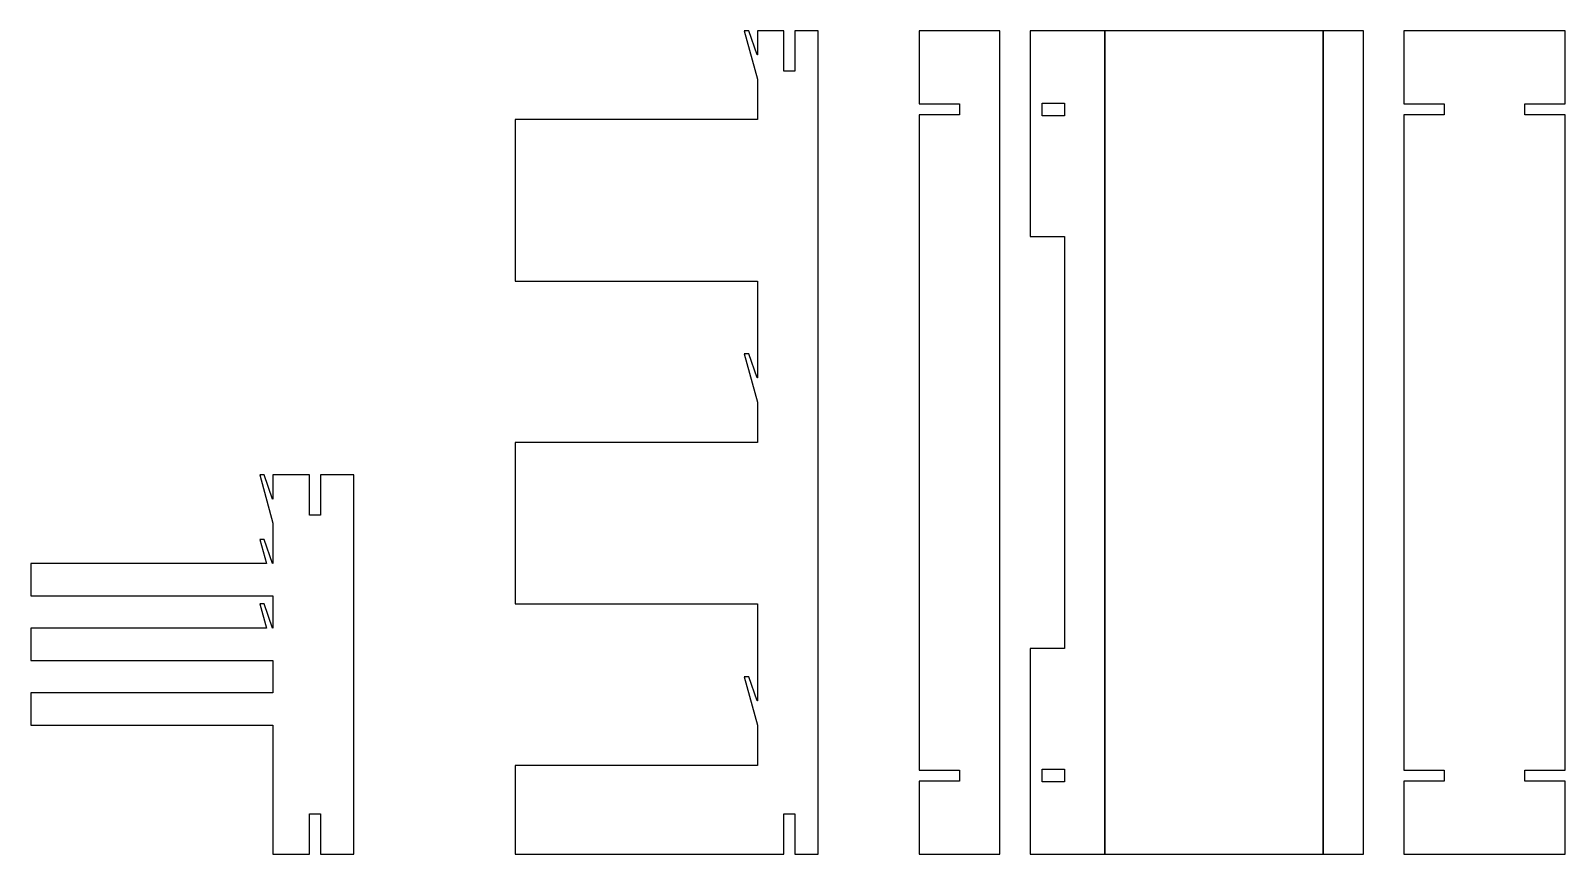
# Model space of a CAD drawing. Header units: metres. Extents: x -180 to 200, y 0 to 204.
import ezdxf

# ---------------------------------------------------------------- set-up
doc = ezdxf.new("R2010")
doc.units = ezdxf.units.M

msp = doc.modelspace()

# ---------------------------------------------------------------- linework, layer by layer
for p, q in [((-2.2, 204), (-3.29999, 204)), ((-3.29999, 204), (0, 192)), ((-0.09999, 198), (-2.2, 204)), ((6.5, 204), (0, 204)), ((0, 204), (0, 198)), ((6.5, 194), (6.5, 204)), ((15, 204), (9.25, 204)), ((9.25, 204), (9.25, 194)), ((15, 0), (15, 204)), ((60, 204), (40, 204)), ((40, 204), (40, 185.875)), ((60, 0), (60, 204)), ((85.994, 204), (67.494, 204)), ((67.494, 204), (67.494, 153)), ((85.994, 0), (85.994, 204)), ((140, 204), (86, 204)), ((86, 204), (86, 0)), ((140, 0), (140, 204)), ((150.006, 204), (140.006, 204)), ((140.006, 204), (140.006, 0)), ((150.006, 0), (150.006, 204)), ((200, 204), (160, 204)), ((160, 204), (160, 185.875)), ((200, 185.875), (200, 204)), ((0, 198), (-0.09999, 198)), ((9.25, 194), (6.5, 194)), ((0, 192), (0, 182)), ((40, 185.875), (50, 185.875)), ((50, 183.125), (40, 183.125)), ((40, 183.125), (40, 20.875)), ((50, 185.875), (50, 183.125)), ((70.494, 182.95), (70.494, 186.05)), ((70.494, 186.05), (75.994, 186.05)), ((75.994, 182.95), (70.494, 182.95)), ((75.994, 186.05), (75.994, 182.95)), ((160, 185.875), (170, 185.875)), ((170, 183.125), (160, 183.125)), ((160, 183.125), (160, 20.875)), ((170, 185.875), (170, 183.125)), ((190, 183.125), (190, 185.875)), ((190, 185.875), (200, 185.875)), ((200, 183.125), (190, 183.125)), ((200, 20.875), (200, 183.125)), ((0, 182), (-60, 182)), ((-60, 182), (-60, 142)), ((67.494, 153), (75.994, 153)), ((75.994, 153), (75.994, 51)), ((-60, 142), (0, 142)), ((0, 142), (0, 118)), ((-2.2, 124), (-3.29999, 124)), ((-3.29999, 124), (0, 112)), ((-0.09999, 118), (-2.2, 124)), ((0, 118), (-0.09999, 118)), ((0, 112), (0, 102)), ((0, 102), (-60, 102)), ((-60, 102), (-60, 62)), ((-122.2, 94), (-123.3, 94)), ((-123.3, 94), (-120, 82)), ((-120.1, 88), (-122.2, 94)), ((-111, 94), (-120, 94)), ((-120, 94), (-120, 88)), ((-111, 84), (-111, 94)), ((-100, 94), (-108.25, 94)), ((-108.25, 94), (-108.25, 84)), ((-100, 0), (-100, 94)), ((-120, 88), (-120.1, 88)), ((-108.25, 84), (-111, 84)), ((-120, 82), (-120, 72)), ((-122.2, 78), (-123.3, 78)), ((-123.3, 78), (-121.65, 72)), ((-120.1, 72), (-122.2, 78)), ((-121.65, 72), (-180, 72)), ((-180, 72), (-180, 64)), ((-120, 72), (-120.1, 72)), ((-180, 64), (-120, 64)), ((-122.2, 62), (-123.3, 62)), ((-123.3, 62), (-121.65, 56)), ((-120.1, 56), (-122.2, 62)), ((-120, 64), (-120, 56)), ((-60, 62), (0, 62)), ((0, 62), (0, 38)), ((-121.65, 56), (-180, 56)), ((-180, 56), (-180, 48)), ((-120, 56), (-120.1, 56)), ((75.994, 51), (67.494, 51)), ((67.494, 51), (67.494, 0)), ((-180, 48), (-120, 48)), ((-120, 48), (-120, 40)), ((-2.2, 44), (-3.29999, 44)), ((-3.29999, 44), (0, 32)), ((-0.09999, 38), (-2.2, 44)), ((-120, 40), (-180, 40)), ((-180, 40), (-180, 32)), ((0, 38), (-0.09999, 38)), ((-180, 32), (-120, 32)), ((-120, 32), (-120, 0)), ((0, 32), (0, 22)), ((0, 22), (-60, 22)), ((-60, 22), (-60, 0)), ((40, 20.875), (50, 20.875)), ((50, 20.875), (50, 18.125)), ((70.494, 17.95), (70.494, 21.05)), ((70.494, 21.05), (75.994, 21.05)), ((75.994, 21.05), (75.994, 17.95)), ((160, 20.875), (170, 20.875)), ((170, 20.875), (170, 18.125)), ((190, 18.125), (190, 20.875)), ((190, 20.875), (200, 20.875)), ((50, 18.125), (40, 18.125)), ((40, 18.125), (40, 0)), ((75.994, 17.95), (70.494, 17.95)), ((170, 18.125), (160, 18.125)), ((160, 18.125), (160, 0)), ((200, 18.125), (190, 18.125)), ((200, 0), (200, 18.125)), ((-111, 10), (-108.25, 10)), ((-111, 0), (-111, 10)), ((-108.25, 10), (-108.25, 0)), ((6.5, 10), (9.25, 10)), ((6.5, 0), (6.5, 10)), ((9.25, 10), (9.25, 0)), ((-120, 0), (-111, 0)), ((-108.25, 0), (-100, 0)), ((-60, 0), (6.5, 0)), ((9.25, 0), (15, 0)), ((40, 0), (60, 0)), ((67.494, 0), (85.994, 0)), ((86, 0), (140, 0)), ((140.006, 0), (150.006, 0)), ((160, 0), (200, 0))]:
    msp.add_line(p, q)

doc.saveas('drawing.dxf')
